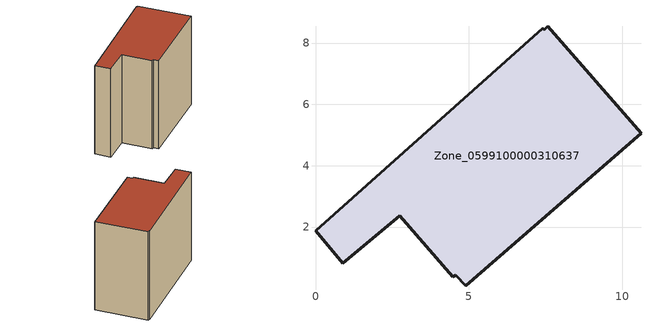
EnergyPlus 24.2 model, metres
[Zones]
Zone_0599100000310637
 floor ground (C_G): 4.9,0.09 4.58,0.43 4.47,0.38 2.76,2.37 0.89,0.81 0,1.88 7.41,8.49 7.46,8.43 7.58,8.55 10.62,5.06 z0
 wall outside (C_F): 0,1.88 0.89,0.81 2.76,2.37 4.47,0.38 4.58,0.43 4.9,0.09 10.62,5.06 7.58,8.55 7.46,8.43 7.41,8.49 0,1.88 z0:8.25
 roof outside (C_R): 4.58,0.43 4.9,0.09 10.62,5.06 7.58,8.55 7.46,8.43 7.41,8.49 0,1.88 0.89,0.81 2.76,2.37 4.47,0.38 z8.25
[BUILDING]
Pand.0599100000310637: North Axis=0; Terrain=City; Loads Convergence Tolerance Value=0.04; Temperature Convergence Tolerance Value=0.4; Solar Distribution=FullExterior; Maximum Number of Warmup Days=25; Minimum Number of Warmup Days=1
[Site:Location]
Rotterdam.The.Hague.AP_ZH_NLD Design_Conditions: Latitude=51.96; Longitude=4.45; Time Zone=1; Elevation=-4.5
[SITE:GROUNDTEMPERATURE:BUILDINGSURFACE]
18, 18, 18, 18, 18, 18, 18, 18, 18, 18, 18, 18
[MATERIAL] Thermal Absorptance=0.9; Solar Absorptance=0.7; Visible Absorptance=0.7
Name | Roughness | Thickness | Conductivity | Density | Specific Heat
G.TI.1946 | MediumSmooth | 0.15 | 1 | 540 | 1210
F.TI.1946 | Rough | 0.3 | 0.857143 | 1920 | 840
R.TI.1946 | MediumRough | 0.2 | 0.1 | 1500 | 1000
[CONSTRUCTION]
C_G: G.TI.1946
C_F: F.TI.1946
C_R: R.TI.1946
[ZONE]
Zone_0599100000310637: Type=1; Multiplier=1; Ceiling Height=Autocalculate; Volume=Autocalculate; Floor Area=autocalculate; Part of Total Floor Area=Yes
[ZONEINFILTRATION:DESIGNFLOWRATE]
Infil_Zone_0599100000310637: Zone or ZoneList or Space or SpaceList=Zone_0599100000310637; Schedule=AlwaysOn; Design Flow Rate Calculation Method=Flow/Area; Flow Rate per Floor Area=0.003; Constant Term Coefficient=1; Temperature Term Coefficient=0; Velocity Term Coefficient=0; Velocity Squared Term Coefficient=0
[HVACTEMPLATE:ZONE:IDEALLOADSAIRSYSTEM]
Zone_0599100000310637: Maximum Heating Supply Air Temperature=50; Minimum Cooling Supply Air Temperature=13; Maximum Heating Supply Air Humidity Ratio=0.0156; Minimum Cooling Supply Air Humidity Ratio=0.0077; Heating Limit=NoLimit; Cooling Limit=NoLimit; Dehumidification Control Type=ConstantSensibleHeatRatio; Cooling Sensible Heat Ratio=0.7; Dehumidification Setpoint=60; Humidification Control Type=None; Humidification Setpoint=30; Outdoor Air Method=None; Outdoor Air Flow Rate per Person=0.00944; Outdoor Air Flow Rate per Zone Floor Area=0; Outdoor Air Flow Rate per Zone=0; Demand Controlled Ventilation Type=None; Outdoor Air Economizer Type=NoEconomizer; Heat Recovery Type=None; Sensible Heat Recovery Effectiveness=0.7; Latent Heat Recovery Effectiveness=0.65
[ZONECONTROL:THERMOSTAT]
ThermostatControl_Zone_0599100000310637: Zone or ZoneList=Zone_0599100000310637; Control Type Schedule=DualSetpointControlType; Control 1=Thermostat_Zone_0599100000310637; Temperature Difference Between Cutout And Setpoint=0
[THERMOSTATSETPOINT:DUALSETPOINT]
Thermostat_Zone_0599100000310637: Heating Setpoint Temperature Schedule=HeatingSetpoint_Zone_0599100000310637; Cooling Setpoint Temperature Schedule=CoolingSetpoint_Zone_0599100000310637
[SCHEDULE:COMPACT]
HeatingSetpoint_Zone_0599100000310637: Through: 12/31, For: AllDays, Until: 24:00, 21
CoolingSetpoint_Zone_0599100000310637: Through: 12/31, For: AllDays, Until: 24:00, 24
DualSetpointControlType: Through: 12/31, For: AllDays, Until: 24:00, 4
AlwaysOn: Through: 12/31, For: AllDays, Until: 24:00, 1
